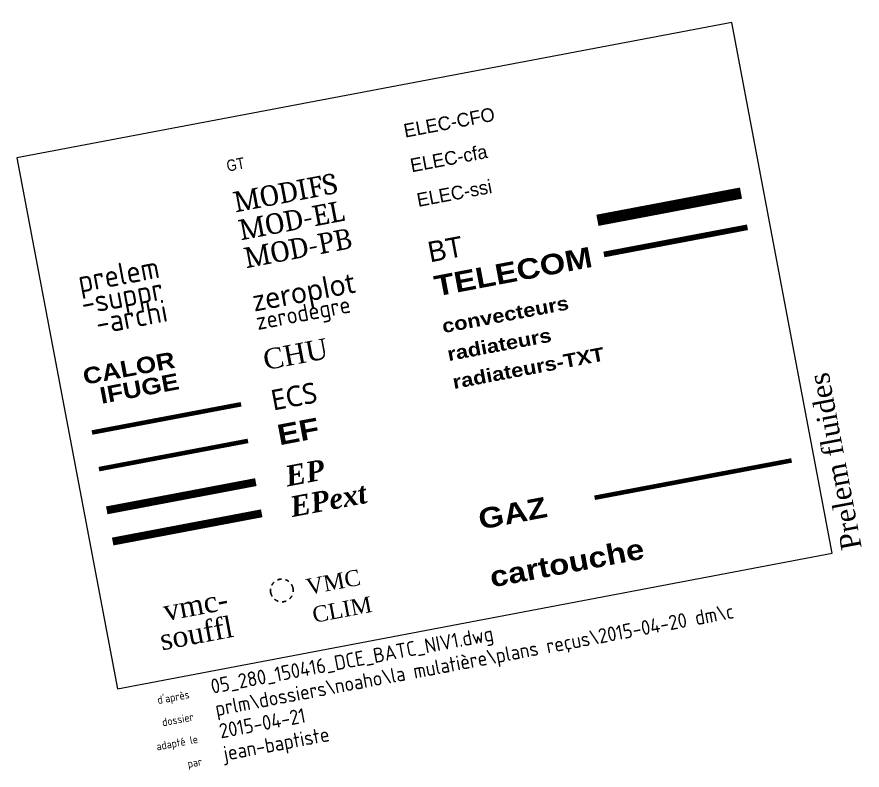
# Model space of a CAD drawing. Header units: centimetres. Extents: x 209280 to 319866, y -365283 to -277503.
# Drawn here: x 273989 to 281424, y -284127 to -277503 of the extents above; entities that cross this region are included whole.
import ezdxf
from ezdxf.enums import TextEntityAlignment as Align

# ---------------------------------------------------------------- set-up
doc = ezdxf.new("R2010")
doc.units = ezdxf.units.CM
for name, pattern in [('prlm_ef', [0.165, 0.1, -0.065]), ('prlm_ep', [2.5, 1.25, -0.25, 0.25, -0.25, 0.25, -0.25]), ('prlm_gaz', [36, 24, -3, 0, -3, 0, -3, 0, -3]), ('prlm_vmc', [0.282222, 0.141111, -0.141111])]:
    doc.linetypes.add(name, pattern=pattern)
doc.layers.get('0').update_dxf_attribs({"color": 252})
for name, color, linetype in [('prlm-CALORIFUGE', 114, 'Continuous'), ('prlm-CLIM', 142, 'Continuous'), ('prlm-EAU-CHU', 42, 'Continuous'), ('prlm-EAU-ECS', 234, 'Continuous'), ('prlm-EAU-EF', 161, 'Continuous'), ('prlm-EAU-EP', 141, 'Continuous'), ('prlm-EAU-EPEXT', 145, 'Continuous'), ('prlm-GT', 242, 'Continuous'), ('prlm-MOD', 64, 'Continuous'), ('prlm-MOD-PB', 123, 'Continuous'), ('prlm-VMC', 93, 'Continuous'), ('prlm-VMC-SOUFFL', 190, 'Continuous')]:
    doc.layers.add(name, color=color, linetype=linetype)
for name, color, linetype, lineweight in [('prlm-CHAUFF-CONV', 1, 'Continuous', 25), ('prlm-CHAUFF-RAD', 1, 'Continuous', 25), ('prlm-CHAUFF-RADTXT', 1, 'Continuous', 25), ('prlm-ELEC-BT', 1, 'Continuous', 25), ('prlm-ELEC-CFA', 1, 'Continuous', 25), ('prlm-ELEC-CFO', 1, 'Continuous', 25), ('prlm-ELEC-SSI', 6, 'Continuous', 25), ('prlm-GAZ', 2, 'Continuous', 25), ('prlm-MOD-EL', 1, 'Continuous', 25), ('prlm-TELECOM', 3, 'Continuous', 25), ('prlm-ZCARTOUCHE', 7, 'Continuous', 13)]:
    doc.layers.add(name, color=color, linetype=linetype, lineweight=lineweight)
for name, color, linetype, plot in [('prlm-SUPPR-ARCHI', 222, 'Continuous', False), ('prlm-ZERODEGRE', 127, 'Continuous', False), ('prlm-ZEROPLOT', 254, 'Continuous', False)]:
    doc.layers.add(name, color=color, linetype=linetype, plot=plot)
doc.styles.add('prlm-chauff-rad', font='ariblk.ttf', dxfattribs={"height": 12})
doc.styles.add('prlm-eau-ecs', font='trebucbi.ttf', dxfattribs={"height": 18})
doc.styles.add('prlm-eau-ef', font='ariblk.ttf', dxfattribs={"height": 18})
doc.styles.add('prlm-eau-ep', font='timesbi.ttf', dxfattribs={"height": 18})
doc.styles.add('prlm-eau-euev', font='pala.ttf', dxfattribs={"height": 18})
doc.styles.add('prlm-elec-cfa', font='comic.ttf', dxfattribs={"height": 12})
doc.styles.add('prlm-elec-cfo', font='comic.ttf', dxfattribs={"height": 12})
doc.styles.add('prlm-elec-ssi', font='comic.ttf', dxfattribs={"height": 12})
doc.styles.add('prlm-heavy', font='ariblk.ttf', dxfattribs={"height": 18})
doc.styles.add('prlm-isocp', font='isocp.shx', dxfattribs={"height": 15})
doc.styles.add('prlm-mod', font='cambriaz.ttf', dxfattribs={"height": 18})
doc.styles.add('prlm-narrow', font='swissc.ttf', dxfattribs={"height": 10})
doc.styles.add('prlm-palatino', font='pala.ttf', dxfattribs={"height": 15})
doc.styles.add('prlm-trebuchet', font='trebuc.ttf', dxfattribs={"height": 15})
doc.styles.add('prlm-vmc', font='pala.ttf', dxfattribs={"height": 14})
doc.styles.get("Standard").update_dxf_attribs({"font": 'isocp.shx', "height": 100})

# ---------------------------------------------------------------- blocks, each defined once
blk = doc.blocks.new('xi.PLAYERS')
at = {"color": 0, "lineweight": 5}
blk.add_lwpolyline([(-320, -237.5), (320, -237.5), (320, 237.5), (-320, 237.5)], close=True, dxfattribs=at)
at = {"layer": 'prlm-EAU-ECS', "linetype": 'prlm_ef', "ltscale": 100, "const_width": 4, "flags": 128}
blk.add_lwpolyline([(-300, -11.98), (-166.53, -11.98)], dxfattribs=at)
at = {"layer": 'prlm-EAU-EF', "linetype": 'prlm_ef', "ltscale": 100, "const_width": 4, "flags": 128}
blk.add_lwpolyline([(-300, -44.76), (-166.53, -44.76)], dxfattribs=at)
at = {"layer": 'prlm-EAU-EP', "linetype": 'prlm_ep', "ltscale": 20, "const_width": 7, "flags": 128}
blk.add_lwpolyline([(-300, -81.66), (-166.53, -81.66)], dxfattribs=at)
at = {"layer": 'prlm-EAU-EPEXT', "linetype": 'prlm_ep', "ltscale": 20, "const_width": 7, "flags": 128}
blk.add_lwpolyline([(-300, -109.57), (-166.53, -109.57)], dxfattribs=at)
at = {"layer": 'prlm-ELEC-BT', "linetype": 'prlm_ef', "ltscale": 100, "const_width": 10, "flags": 128}
blk.add_lwpolyline([(171.57, 88.64), (300.11, 88.64)], dxfattribs=at)
at = {"layer": 'prlm-GAZ', "linetype": 'prlm_gaz', "ltscale": 0.8, "const_width": 4}
blk.add_lwpolyline([(123.73, -150.63), (300.11, -150.63)], dxfattribs=at)
at = {"layer": 'prlm-TELECOM', "linetype": 'prlm_ef', "ltscale": 300, "const_width": 5, "flags": 128}
blk.add_lwpolyline([(171.57, 58.05), (300.11, 58.05)], dxfattribs=at)
at = {"layer": 'prlm-VMC', "linetype": 'prlm_vmc', "ltscale": 25}
blk.add_lwpolyline([(-171.75, -179.53, -1), (-151.75, -179.53, -1)], format="xyb", close=True, dxfattribs=at)
at = {"color": 0, "insert": (337.64, -237.5), "char_height": 18, "width": 224.9343, "attachment_point": 4, "rotation": 90, "style": 'prlm-palatino'}
blk.add_mtext('Prelem fluides', dxfattribs=at)
at = {"color": 7, "flags": 8}
for tag, p in [('XAD:DWG', (-238.78, -257.5)), ('XAD:PATH', (-238.78, -277.51)), ('XAD:IDATE', (-238.78, -297.49)), ('XAD:UID', (-238.78, -317.51))]:
    blk.add_attdef(tag, p, '', height=13, dxfattribs=at)
at = {"color": 0, "flags": 8}
for tag, p in [('XAD:DWG--', (-258.78, -257.5)), ('XAD:PATH--', (-258.78, -277.51)), ('XAD:IDATE--', (-258.78, -297.49)), ('XAD:UID--', (-258.78, -317.51))]:
    blk.add_attdef(tag, text='', height=7, dxfattribs=at).set_placement(p, align=Align.RIGHT)
at = {"layer": 'prlm-CALORIFUGE', "insert": (-216.69, 27.9), "char_height": 14.4, "width": 80.1132, "attachment_point": 6, "line_spacing_factor": 0.8, "style": 'prlm-heavy'}
blk.add_mtext('CALOR\\PIFUGE', dxfattribs=at)
at = {"layer": 'prlm-CHAUFF-CONV', "insert": (20, 22.23), "char_height": 12, "width": 150, "attachment_point": 4, "line_spacing_factor": 0.8, "style": 'prlm-chauff-rad'}
blk.add_mtext('convecteurs', dxfattribs=at)
at = {"layer": 'prlm-CHAUFF-RAD', "insert": (20, -2.77), "char_height": 12, "width": 150, "attachment_point": 4, "line_spacing_factor": 0.8, "style": 'prlm-chauff-rad'}
blk.add_mtext('radiateurs', dxfattribs=at)
at = {"layer": 'prlm-CHAUFF-RADTXT', "insert": (20, -27.77), "char_height": 12, "width": 150, "attachment_point": 4, "line_spacing_factor": 0.8, "style": 'prlm-chauff-rad'}
blk.add_mtext('radiateurs-TXT', dxfattribs=at)
at = {"layer": 'prlm-CLIM', "insert": (-139.24, -205.94), "char_height": 14, "width": 150, "attachment_point": 4, "line_spacing_factor": 0.8, "style": 'prlm-vmc'}
blk.add_mtext('CLIM', dxfattribs=at)
at = {"layer": 'prlm-EAU-CHU', "insert": (-140, 22.34), "char_height": 18, "width": 150, "attachment_point": 4, "line_spacing_factor": 0.8, "style": 'prlm-eau-euev'}
blk.add_mtext('CHU', dxfattribs=at)
at = {"layer": 'prlm-EAU-ECS', "insert": (-140, -13.86), "char_height": 18, "width": 51.3209, "attachment_point": 4, "line_spacing_factor": 0.8, "style": 'prlm-eau-ecs'}
blk.add_mtext('ECS', dxfattribs=at)
at = {"layer": 'prlm-EAU-EF', "insert": (-140, -44.76), "char_height": 18, "width": 150, "attachment_point": 4, "line_spacing_factor": 0.8, "style": 'prlm-eau-ef'}
blk.add_mtext('EF', dxfattribs=at)
at = {"layer": 'prlm-EAU-EP', "insert": (-140, -81.66), "char_height": 18, "width": 150, "attachment_point": 4, "line_spacing_factor": 0.8, "style": 'prlm-eau-ep'}
blk.add_mtext('EP', dxfattribs=at)
at = {"layer": 'prlm-EAU-EPEXT', "insert": (-140.89, -109), "char_height": 18, "width": 79.5578, "attachment_point": 4, "line_spacing_factor": 0.8, "style": 'prlm-eau-ep'}
blk.add_mtext('EPext', dxfattribs=at)
at = {"layer": 'prlm-ELEC-BT', "insert": (20, 88.64), "char_height": 18, "width": 48.2736, "attachment_point": 4, "line_spacing_factor": 0.8, "style": 'prlm-elec-cfo'}
blk.add_mtext('BT', dxfattribs=at)
at = {"layer": 'prlm-ELEC-CFA', "insert": (18.87, 166.4), "char_height": 12, "width": 103.74, "attachment_point": 4, "line_spacing_factor": 0.8, "style": 'prlm-elec-cfa'}
blk.add_mtext('ELEC-cfa', dxfattribs=at)
at = {"layer": 'prlm-ELEC-CFO', "insert": (18.87, 197.4), "char_height": 12, "width": 103.74, "attachment_point": 4, "line_spacing_factor": 0.8, "style": 'prlm-elec-cfo'}
blk.add_mtext('ELEC-CFO', dxfattribs=at)
at = {"layer": 'prlm-ELEC-SSI', "insert": (18.87, 135.4), "char_height": 12, "width": 103.74, "attachment_point": 4, "line_spacing_factor": 0.8, "style": 'prlm-elec-ssi'}
blk.add_mtext('ELEC-ssi', dxfattribs=at)
at = {"layer": 'prlm-GAZ', "insert": (20, -150.63), "char_height": 18, "width": 150, "attachment_point": 4, "line_spacing_factor": 0.8, "style": 'prlm-heavy'}
blk.add_mtext('GAZ', dxfattribs=at)
at = {"layer": 'prlm-GT', "insert": (-140, 196.11), "char_height": 10, "width": 51.2378, "attachment_point": 4, "line_spacing_factor": 0.8, "style": 'prlm-narrow'}
blk.add_mtext('GT', dxfattribs=at)
at = {"layer": 'prlm-MOD', "insert": (-140, 163.59), "char_height": 18, "width": 150, "attachment_point": 4, "line_spacing_factor": 0.8, "style": 'prlm-mod'}
blk.add_mtext('MODIFS', dxfattribs=at)
at = {"layer": 'prlm-MOD-EL', "insert": (-140, 138.59), "char_height": 18, "width": 150, "attachment_point": 4, "line_spacing_factor": 0.8, "style": 'prlm-mod'}
blk.add_mtext('MOD-EL', dxfattribs=at)
at = {"layer": 'prlm-MOD-PB', "insert": (-140, 113.59), "char_height": 18, "width": 150, "attachment_point": 4, "line_spacing_factor": 0.8, "style": 'prlm-mod'}
blk.add_mtext('MOD-PB', dxfattribs=at)
at = {"layer": 'prlm-SUPPR-ARCHI', "insert": (-215.22, 100.89), "char_height": 19.5, "width": 85.3028, "attachment_point": 6, "line_spacing_factor": 0.6}
blk.add_mtext('prelem -suppr -archi', dxfattribs=at)
at = {"layer": 'prlm-TELECOM', "insert": (20, 58.05), "char_height": 18, "width": 150, "attachment_point": 4, "line_spacing_factor": 0.8, "style": 'prlm-heavy'}
blk.add_mtext('TELECOM', dxfattribs=at)
at = {"layer": 'prlm-VMC', "insert": (-140, -180.81), "char_height": 14, "width": 60.4155, "attachment_point": 4, "line_spacing_factor": 0.8, "style": 'prlm-vmc'}
blk.add_mtext('VMC', dxfattribs=at)
at = {"layer": 'prlm-VMC-SOUFFL', "insert": (-210.08, -190.27), "char_height": 18.48, "width": 68.3285, "attachment_point": 6, "line_spacing_factor": 0.8, "style": 'prlm-vmc'}
blk.add_mtext('vmc-\\Psouffl', dxfattribs=at)
at = {"layer": 'prlm-ZCARTOUCHE', "insert": (20.33, -202.49), "char_height": 18, "width": 150, "attachment_point": 4, "line_spacing_factor": 0.8, "style": 'prlm-heavy'}
blk.add_mtext('cartouche', dxfattribs=at)
at = {"layer": 'prlm-ZERODEGRE', "insert": (-140, 54.61), "char_height": 15, "width": 150, "attachment_point": 4, "line_spacing_factor": 0.8, "style": 'prlm-isocp'}
blk.add_mtext('zerodegre', dxfattribs=at)
at = {"layer": 'prlm-ZEROPLOT', "insert": (-139.69, 71.86), "char_height": 18, "width": 100.4371, "attachment_point": 4, "line_spacing_factor": 0.8, "style": 'prlm-trebuchet'}
blk.add_mtext('zeroplot', dxfattribs=at)

msp = doc.modelspace()

# ---------------------------------------------------------------- block references
at = {"xscale": 10, "yscale": 10, "zscale": 10, "rotation": 10.72360141139323}
msp.add_blockref('xi.PLAYERS', (277575.093, -280482.167), dxfattribs=at).add_auto_attribs({'XAD:UID': 'jean-baptiste', 'XAD:PATH': 'prlm\\dossiers\\noaho\\la mulatière\\plans reçus\\2015-04-20 dm\\c', 'XAD:DWG': '05_280_150416_DCE_BATC_NIV1.dwg', 'XAD:IDATE': '2015-04-21', 'XAD:DWG--': 'd’après', 'XAD:PATH--': 'dossier', 'XAD:IDATE--': 'adapté le', 'XAD:UID--': 'par'})

doc.saveas('drawing.dxf')
